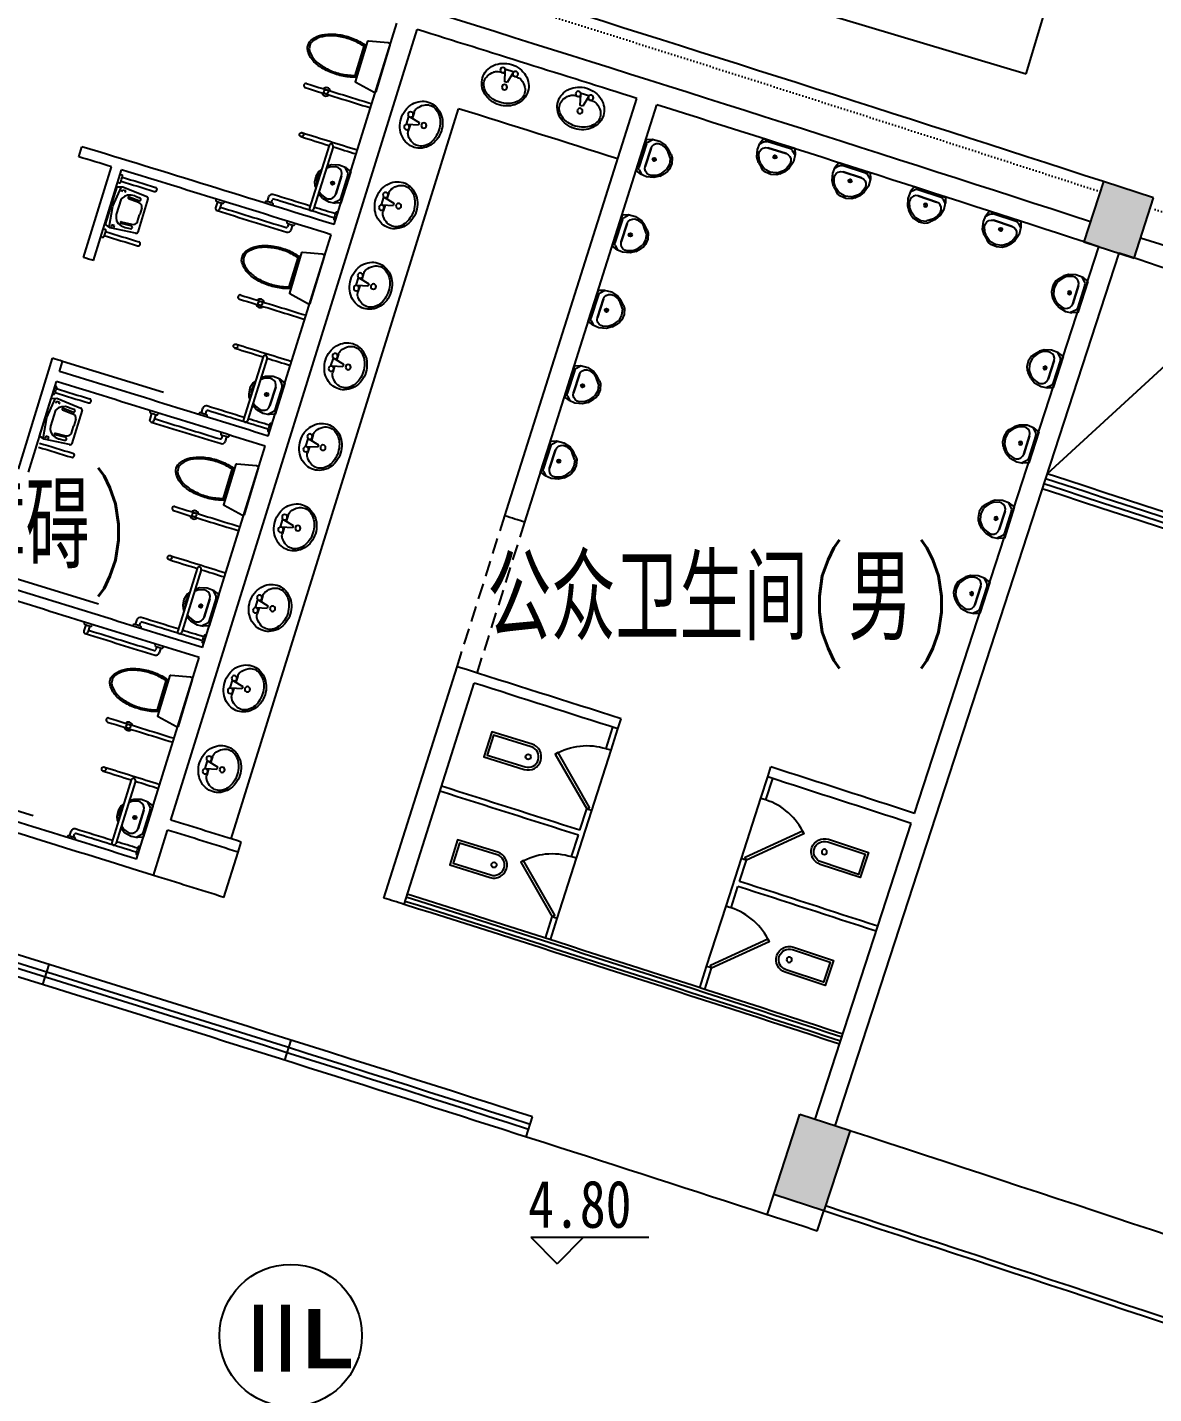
# Model space of a CAD drawing. Extents: x 23317406 to 24383751, y 42324270 to 43451021.
# Drawn here: x 24011418 to 24022097, y 43143351 to 43156304 of the extents above; entities that cross this region are included whole.
import ezdxf

# ---------------------------------------------------------------- set-up
doc = ezdxf.new("R2010")
doc.units = 0
doc.header["$MEASUREMENT"] = 0
doc.linetypes.add('DASHED', pattern=[0.75, 0.5, -0.25])
doc.linetypes.add('T-BW-SF$0$DOT2', pattern=[3.175, 0, -3.175])
doc.layers.get('0').update_dxf_attribs({"linetype": 'CONTINUOUS'})
for name, color, linetype in [('场地', 5, 'CONTINUOUS'), ('墙', 7, 'CONTINUOUS'), ('投影', 9, 'CONTINUOUS'), ('柱填充', 8, 'CONTINUOUS'), ('柱形', 7, 'CONTINUOUS'), ('楼梯', 5, 'CONTINUOUS'), ('汉字', 7, 'CONTINUOUS'), ('辅助件', 9, 'CONTINUOUS'), ('门窗', 7, 'CONTINUOUS')]:
    doc.layers.add(name, color=color, linetype=linetype)
doc.styles.add('ATT', font='txt')
doc.styles.add('KSHZ', font='ROMANS.shx', dxfattribs={"height": 800, "bigfont": 'dfhz.shx'})
doc.styles.add('Q1', font='SimSun.ttf', dxfattribs={"width": 0.8, "height": 450})
doc.styles.add('T-SG-01$0$Arial', font='ARIALBD.TTF')
doc.linetypes.add('ZIGZAG', pattern='A,0.00254,-5.08,[131,ltypeshp.shx,S=5.08,R=0,X=-5.08,Y=0],-10.16,[131,ltypeshp.shx,S=5.08,R=180,X=5.08,Y=0],-5.08', length=20.32254)

# ---------------------------------------------------------------- blocks, each defined once
blk = doc.blocks.new('A$C3C4F7BE9')
at = {"layer": '场地'}
for p, q in [((22544, 0), (30670, 40187)), ((0, 4559), (22543, 0))]:
    blk.add_line(p, q, dxfattribs=at)
blk = doc.blocks.new('WC-3')
for points in [[(382, 218, 0.033558), (397, 269, 0.056391), (412, 405, 0.056391), (397, 541, 0.070142), (358, 644, 0.106098), (290, 721, 0.162033), (225, 743, 0.162033), (161, 721, 0.106098), (93, 644, 0.070142), (54, 541, 0.056391), (38, 405, 0.056391), (54, 269, 0.033558), (69, 218)], [(55, 405, -0.056391), (70, 537, -0.070142), (108, 636, -0.106098), (170, 708, -0.162033), (225, 726, -0.162033), (280, 708, -0.106098), (343, 636, -0.070142), (381, 537, -0.056391), (396, 405, -0.056391), (381, 273, -0.027675), (369, 232), (81, 232, -0.027675), (70, 273, -0.056391)], [(-20, 24, 0.477064), (0, 0), (463, 0, 0.477064), (473, 12), (431, 207, 0.354037), (426, 211), (24, 211, 0.354037), (19, 207)]]:
    blk.add_lwpolyline(points, format="xyb", close=True)
blk = doc.blocks.new('M100')
at = {"layer": '门窗'}
blk.add_line((0, 1000), (0, 0), dxfattribs=at)
blk = doc.blocks.new('A$C43A36D09')
at = {"layer": '辅助件'}
for p, q in [((25, 242), (69, 298)), ((57, 257), (95, 299)), ((69, 298), (107, 323)), ((95, 299), (126, 315)), ((161, 344), (107, 323)), ((191, 332), (126, 315)), ((161, 344), (191, 352)), ((191, 352), (247, 344)), ((191, 332), (199, 333)), ((199, 333), (253, 321)), ((247, 344), (297, 318)), ((253, 321), (299, 291)), ((297, 318), (319, 297)), ((299, 291), (302, 287)), ((337, 230), (302, 287)), ((319, 297), (331, 275)), ((356, 222), (331, 275)), ((0, 117), (2, 174)), ((2, 174), (25, 242)), ((26, 134), (4, 182)), ((26, 132), (26, 134)), ((33, 123), (26, 132)), ((47, 211), (48, 235)), ((54, 189), (47, 211)), ((48, 235), (57, 256)), ((67, 171), (54, 189)), ((57, 256), (57, 257)), ((86, 159), (67, 171)), ((86, 159), (256, 90)), ((256, 90), (86, 159)), ((345, 140), (336, 118)), ((337, 230), (347, 193)), ((347, 193), (345, 140)), ((366, 166), (354, 96)), ((356, 222), (366, 166)), ((2, 117), (288, 1)), ((288, 1), (2, 117)), ((43, 117), (33, 123)), ((43, 117), (259, 29)), ((278, 86), (256, 90)), ((256, 90), (256, 90)), ((262, 28), (259, 29)), ((273, 27), (262, 28)), ((284, 30), (273, 27)), ((301, 89), (278, 86)), ((284, 30), (333, 52)), ((288, 0), (326, 42)), ((321, 101), (301, 89)), ((336, 118), (321, 101)), ((354, 96), (326, 42))]:
    blk.add_line(p, q, dxfattribs=at)
blk.add_circle((195, 181), 16.2, dxfattribs=at)
blk.add_point((195, 181), dxfattribs=at)
blk = doc.blocks.new('A$C77207E31')
at = {"layer": '辅助件'}
for points in [[(316, 394, 1), (69, 437), (0, 43), (246, 0)], [(291, 398, 1), (94, 433), (29, 64), (226, 29)]]:
    blk.add_lwpolyline(points, format="xyb", close=True, dxfattribs=at)
blk.add_circle((193, 416), 25, dxfattribs=at)
blk = doc.blocks.new('A$C7FE16A13')
at = {"layer": '门窗'}
blk.add_lwpolyline([(517, 587), (532, 561), (15, 257), (0, 283)], close=True, dxfattribs=at)
blk.add_arc((517, 587), 600, 210.4472, 257.9761, dxfattribs=at)
blk = doc.blocks.new('15PLAV04')
at = {"color": 0, "linetype": 'ByBlock'}
for p, q in [((2.5, -1.5), (2.5, 1.5)), ((7, 0.5), (3, 1.5)), ((4, 1.25), (4, 3.635323)), ((7, -0.5), (7, 0.5)), ((3, -1.5), (7, -0.5)), ((4, -3.628449), (4, -1.25))]:
    blk.add_line(p, q, dxfattribs=at)
blk.add_lwpolyline([(8, 9, 0.109452), (4.986152, 8.332258, 0.102376), (2.343146, 6.363961, 0.093737), (0.622313, 3.491319, 0.088426), (0, 0, 0.088426), (0.622313, -3.491319, 0.093737), (2.343146, -6.363961, 0.102376), (4.986152, -8.332258, 0.109452), (8, -9, 0.109452), (11.013848, -8.332258, 0.102376), (13.656854, -6.363961, 0.093737), (15.377687, -3.491319, 0.088426), (16, 0, 0.088426), (15.377687, 3.491319, 0.093737), (13.656854, 6.363961, 0.102376), (11.013848, 8.332258, 0.109452)], format="xyb", close=True, dxfattribs=at)
for centre in [(3, 2.5), (9, 0), (3, -2.5)]:
    blk.add_circle(centre, 1, dxfattribs=at)
for centre, radius, start, end in [((7, 3.635323), 3, 146.09549, 180), ((11.358035, 0.706347), 8.250845, 143.130102, 146.09549), ((9.915843, 1.787992), 6.448105, 118.911201, 143.130102), ((9, 3.446272), 4.553728, 90, 118.911201), ((9, 3.446272), 4.553728, 61.088799, 90), ((8.084157, 1.787992), 6.448105, 36.869898, 61.088799), ((6.641965, 0.706347), 8.250845, 17.257939, 36.869898), ((4.368267, 0), 10.631733, 0, 17.257939), ((4.368267, 0), 10.631733, 342.742061, 0), ((7, -3.628449), 3, 180, 212.259808), ((6.641965, -0.706347), 8.250845, 323.130102, 342.742061), ((9.915843, -1.787992), 6.448105, 212.259808, 241.088799), ((9, -3.446272), 4.553728, 241.088799, 270), ((9, -3.446272), 4.553728, 270, 298.911201), ((8.084157, -1.787992), 6.448105, 298.911201, 323.130102)]:
    blk.add_arc(centre, radius, start, end, dxfattribs=at)
at = {"color": 0, "linetype": 'ByBlock', "style": 'ATT'}
for tag, p, flags in [('ITEM', (0, -17.5), 3), ('ROOM_NUMBER', (0, -26.5), 1)]:
    blk.add_attdef(tag, p, '', height=6, dxfattribs=dict(at, flags=flags))

msp = doc.modelspace()

# ---------------------------------------------------------------- hatches: boundary and pattern name
at = {"layer": '柱填充'}
for points in [[(24021435.27167, 43154271.09378), (24021910.72215, 43154116.3461), (24022096.45652, 43154686.87457), (24021621.00604, 43154841.62226)], [(24018742.34771, 43145999.94367), (24019217.78083, 43145845.14268), (24018970.09925, 43145084.44968), (24018494.66613, 43145239.25068)]]:
    msp.add_hatch(color=256, dxfattribs=at).paths.add_polyline_path(points)

# ---------------------------------------------------------------- linework, layer by layer
at = {"color": 2}
msp.add_circle((24013915.22443, 43143901.86699), 675, dxfattribs=at)
at = {"layer": '墙'}
for p, q in [((24012777.64962, 43148789.64601), (24015113.08198, 43156284.19454)), ((24014327.12346, 43154434.25689), (24014922.13807, 43156343.696)), ((24015944.92962, 43151673.25746), (24017196.66176, 43155629.98181)), ((24016135.61514, 43151612.93306), (24017387.34727, 43155569.65737)), ((24011906.304, 43155077.45092), (24011935.60314, 43155173.06243)), ((24011950.44205, 43154122.51736), (24012214.71657, 43154982.84229)), ((24012046.03371, 43154093.15352), (24012310.30823, 43154953.47846)), ((24013702.35811, 43152429.34581), (24014297.37273, 43154338.78493)), ((24019075.4648, 43145891.48077), (24021768.11239, 43154162.81803)), ((24019828.97762, 43148852.2379), (24021577.93565, 43154224.72772)), ((24011333.80152, 43152115.09252), (24011656.80371, 43153166.60077)), ((24011723.03153, 43153041.64527), (24011752.39536, 43153137.23693)), ((24011429.39318, 43152085.72868), (24011693.66769, 43152946.05362)), ((24013077.59277, 43150424.43474), (24013672.60738, 43152333.87386)), ((24012452.82742, 43148419.52367), (24013047.84204, 43150328.96278)), ((24014798.81402, 43148050.21742), (24015492.54529, 43150243.10071)), ((24014989.49952, 43147989.89297), (24015653.06856, 43150087.4335)), ((24017016.70152, 43149653.80285), (24017047.12613, 43149749.06219)), ((24018437.36988, 43149197.85177), (24018468.06293, 43149293.02496)), ((24018885.97877, 43145953.17741), (24019798.70869, 43148756.92638)), ((24012614.0206, 43148264.55025), (24012747.89889, 43148694.17405)), ((24013415.96028, 43148485.38891), (24013445.85116, 43148580.81708))]:
    msp.add_line(p, q, dxfattribs=at)
at = {"layer": '墙', "ltscale": 5000}
for start, end in [(67.1172342395, 67.1172342395), (66.2587266313, 66.2587266313), (64.4772342395, 64.4772342395), (64.9387266313, 64.9387266313)]:
    msp.add_arc((23850578.58196, 42857442.58139), 533172.67138, start, end, dxfattribs=at)
at = {"layer": '墙'}
for centre, radius, start, end in [((23850634.74669, 42857737.27781), 530172.67138, 79.4743453394, 79.4743453394), ((23850639.30178, 42857736.37231), 530172.67138, 78.1227654233, 78.1227654233), ((23850644.55659, 42857735.23786), 530172.67138, 77.5606287088, 77.5606287088), ((23850649.0789, 42857734.18074), 530172.67138, 76.2090487927, 76.2090487927), ((23850578.58196, 42628618.81785), 553322.67138, 71.9938866954, 73.2620759435), ((23850578.58196, 42628618.81785), 552922.67138, 71.9938866954, 73.2620759435), ((23850578.58196, 42628618.81785), 552922.67138, 70.6738847678, 71.9420749464)]:
    msp.add_arc(centre, radius, start, end, dxfattribs=at)
at = {"layer": '墙', "ltscale": 300}
for radius, start, end in [(552722.67138, 72.4553041125, 72.6816866441), (552722.67138, 71.9783461393, 72.4345719143), (550622.67138, 72.9292981602, 72.9628664689), (550722.67138, 72.7024564877, 72.9628664689), (550622.67138, 72.7024583772, 72.9188925263), (552722.67138, 70.6583461429, 71.9576139411), (549722.67138, 72.9188840083, 72.9293066782), (548722.67138, 72.918874511, 72.9293161754), (548622.67138, 72.7024963108, 72.9188735594), (548522.67138, 72.7024982148, 72.9188726074), (548572.67138, 72.4344934938, 72.4554057934), (546422.67138, 72.7025383586, 72.9188525355), (546522.67138, 72.70253644, 72.9188534948), (547072.67138, 72.2845681649, 72.4554057934), (546972.67138, 72.2845676862, 72.4344575646), (547072.67138, 71.9784542186, 72.128274667), (546972.67138, 71.978380577, 72.1282751457), (544422.67138, 72.7025768787, 72.9188332755), (544322.67138, 72.6815266742, 72.9293583777), (544872.67138, 72.607921465, 72.6815372993), (544772.67138, 72.607921465, 72.6815353691), (544872.67138, 71.9784209491, 72.4344171925), (544772.67138, 72.4344152623, 72.4554500104), (544772.67138, 71.978416859, 72.4344152623)]:
    msp.add_arc((23850578.58196, 42628618.81785), radius, start, end, dxfattribs=at)
at = {"layer": '柱填充', "linetype": 'T-BW-SF$0$DOT2', "ltscale": 10}
for start, end in [(71.9938866954, 73.2620759435), (70.6738847678, 71.9420749464)]:
    msp.add_arc((23850578.58196, 42628618.81785), 553222.67138, start, end, dxfattribs=at)
at = {"layer": '柱形'}
for p, q in [((24021621.00604, 43154841.62226), (24021435.27167, 43154271.09378)), ((24022096.45652, 43154686.87457), (24021621.00604, 43154841.62226)), ((24021910.72215, 43154116.3461), (24022096.45652, 43154686.87457)), ((24021435.27167, 43154271.09378), (24021910.72215, 43154116.3461)), ((24018494.66613, 43145239.25068), (24018742.34771, 43145999.94367)), ((24018742.34771, 43145999.94367), (24019217.78083, 43145845.14268)), ((24019217.78083, 43145845.14268), (24018970.09925, 43145084.44968)), ((24018970.09925, 43145084.44968), (24018494.66613, 43145239.25068))]:
    msp.add_line(p, q, dxfattribs=at)
at = {"layer": '楼梯'}
for radius, start, end in [(550422.67138, 70.6583879595, 71.9575729113), (550472.67138, 70.6583841442, 71.9575766548)]:
    msp.add_arc((23850578.58196, 42628618.81785), radius, start, end, dxfattribs=at)
at = {"layer": '汉字', "color": 0}
for p, q in [((24016191.52493, 43144833.2735), (24017309.52493, 43144833.2735)), ((24016191.52493, 43144833.2735), (24016441.52493, 43144583.2735)), ((24016691.52493, 43144833.2735), (24016441.52493, 43144583.2735))]:
    msp.add_line(p, q, dxfattribs=at)
msp.add_lwpolyline([(24021087.10218, 43152070.8751), (24022325.61448, 43153209.7604), (24033640.55947, 43150146.00323)], dxfattribs=at)
at = {"layer": '辅助件'}
for p, q in [((24013350.3503, 43148610.7211), (24015507.28, 43155532.44342)), ((24014278.51768, 43155184.45293), (24014093.29865, 43154591.41898)), ((24014316.69878, 43155172.52804), (24014131.47976, 43154579.49409)), ((24014182.6725, 43154938.90495), (24014152.78144, 43154891.01631)), ((24014192.03826, 43154921.12778), (24014167.07709, 43154872.2831)), ((24014207.78682, 43154957.98702), (24014182.6725, 43154938.90495)), ((24014197.96589, 43154926.54235), (24014192.03826, 43154921.12778)), ((24014284.56957, 43154979.60615), (24014252.31469, 43154966.38318)), ((24014301.66367, 43154999.97703), (24014258.43494, 43154985.97898)), ((24014340.97908, 43154982.18648), (24014284.56957, 43154979.60615)), ((24014373.00715, 43154997.92532), (24014301.66367, 43154999.97703)), ((24014341.62889, 43154982.10249), (24014340.97908, 43154982.18648)), ((24014363.8709, 43154975.17149), (24014341.62889, 43154982.10249)), ((24014382.48035, 43154961.30592), (24014363.8709, 43154975.17149)), ((24014439.79832, 43154972.27971), (24014373.00715, 43154997.92532)), ((24014395.21269, 43154942.17815), (24014382.48035, 43154961.30592)), ((24014483.8591, 43154936.58863), (24014391.88982, 43154641.45347)), ((24014391.88982, 43154641.45347), (24014483.8591, 43154936.58863)), ((24014400.53219, 43154920.09529), (24014395.21269, 43154942.17815)), ((24014456.06067, 43154928.72242), (24014432.36939, 43154975.52718)), ((24014485.24627, 43154937.74424), (24014439.79832, 43154972.27971)), ((24014456.84021, 43154927.06978), (24014456.06067, 43154928.72242)), ((24014459.49996, 43154916.02835), (24014456.84021, 43154927.06978)), ((24012158.917, 43154433.78939), (24012269.03035, 43154792.01911)), ((24012227.74996, 43154609.74064), (24012310.97916, 43154793.06788)), ((24012269.03035, 43154792.01911), (24012322.02304, 43154792.41423)), ((24012281.58334, 43154832.80337), (24012291.00909, 43154829.87778)), ((24012305.29935, 43154909.20724), (24012314.73211, 43154906.27947)), ((24012322.02304, 43154792.41423), (24012549.56178, 43154699.15119)), ((24014152.78144, 43154891.01631), (24014141.73819, 43154835.7561)), ((24014141.73819, 43154835.7561), (24014144.10784, 43154805.58873)), ((24014144.10784, 43154805.58873), (24014152.9117, 43154782.28795)), ((24014167.07709, 43154872.2831), (24014160.97015, 43154817.75802)), ((24014160.97015, 43154817.75802), (24014162.31692, 43154812.40157)), ((24014397.79726, 43154897.72085), (24014343.42245, 43154723.22869)), ((24014343.42245, 43154723.22869), (24014397.79726, 43154897.72085)), ((24014458.13249, 43154904.84113), (24014388.69867, 43154682.02363)), ((24014397.79726, 43154897.72085), (24014400.53219, 43154920.09529)), ((24014458.13249, 43154904.84113), (24014459.49996, 43154916.02835)), ((24012314.92153, 43154745.61884), (24012320.96033, 43154765.26476)), ((24012320.96033, 43154765.26476), (24012347.51791, 43154757.10144)), ((24012347.51791, 43154757.10144), (24012341.47911, 43154737.45552)), ((24012377.14264, 43154682.07142), (24012470.50539, 43154646.02302)), ((24012474.34188, 43154661.14406), (24012384.8306, 43154695.23645)), ((24012436.53034, 43154706.28489), (24012482.64636, 43154688.21908)), ((24012562.01494, 43154678.74917), (24012464.93948, 43154362.93538)), ((24013208.31939, 43154675.65798), (24013205.40709, 43154666.31371)), ((24013693.62641, 43154651.81817), (24013708.39408, 43154699.71895)), ((24013731.8528, 43154640.03924), (24013740.72735, 43154668.82495)), ((24014178.22485, 43154729.16244), (24014215.01228, 43154686.30211)), ((24014184.52055, 43154749.32001), (24014205.90237, 43154717.86474)), ((24014205.90237, 43154717.86474), (24014248.67972, 43154685.99209)), ((24014215.01228, 43154686.30211), (24014276.98815, 43154650.77243)), ((24014248.67972, 43154685.99209), (24014270.85516, 43154678.85122)), ((24014270.85516, 43154678.85122), (24014294.05872, 43154679.47005)), ((24014294.05872, 43154679.47005), (24014315.49171, 43154687.77392)), ((24014315.49171, 43154687.77392), (24014332.56899, 43154702.76127)), ((24014372.27371, 43154662.94864), (24014324.33818, 43154639.28037)), ((24014332.56899, 43154702.76127), (24014343.23079, 43154722.62441)), ((24014343.23079, 43154722.62441), (24014343.42245, 43154723.22868)), ((24014372.27371, 43154662.94864), (24014381.45105, 43154669.69653)), ((24014381.45105, 43154669.69653), (24014387.64027, 43154679.13481)), ((24014387.64027, 43154679.13481), (24014388.69867, 43154682.02363)), ((24012193.38594, 43154411.37083), (24012227.74996, 43154609.74064)), ((24012502.85221, 43154594.53489), (24012483.3739, 43154531.16645)), ((24013221.52842, 43154650.82436), (24013203.39512, 43154592.54494)), ((24013259.7281, 43154638.95901), (24013241.58337, 43154580.64293)), ((24013284.69588, 43154651.85395), (24013281.80072, 43154642.56468)), ((24013668.65973, 43154638.72113), (24013671.56738, 43154648.15243)), ((24013745.10948, 43154615.15345), (24013748.01929, 43154624.59176)), ((24014276.98815, 43154650.77243), (24014335.70676, 43154638.24345)), ((24014392.72812, 43154640.84769), (24014335.70679, 43154638.24345)), ((24014363.30657, 43154549.72803), (24014353.95927, 43154552.63058)), ((24012202.53834, 43154403.69687), (24012158.917, 43154433.78939)), ((24012443.17674, 43154353.05071), (24012202.53834, 43154403.69687)), ((24012218.91976, 43154433.29808), (24012212.88096, 43154413.65215)), ((24012245.47734, 43154425.13476), (24012218.91976, 43154433.29808)), ((24012239.43854, 43154405.48883), (24012245.47734, 43154425.13476)), ((24012401.22185, 43154423.26403), (24012308.01562, 43154445.33569)), ((24012309.04972, 43154460.546), (24012406.54113, 43154437.92929)), ((24012344.58335, 43154407.15543), (24012392.88468, 43154396.19905)), ((24012462.22366, 43154462.35877), (24012481.70197, 43154525.72721)), ((24012481.70197, 43154525.72721), (24012483.3739, 43154531.16645)), ((24013862.70685, 43154410.1726), (24013862.70145, 43154410.1551)), ((24013880.30005, 43154467.25555), (24013877.43425, 43154457.95717)), ((24013893.59879, 43154442.50048), (24013884.76228, 43154413.82954)), ((24013931.81313, 43154430.68248), (24013917.09212, 43154382.91866)), ((24013956.75136, 43154443.69293), (24013953.8686, 43154434.33951)), ((24014339.58223, 43154473.32674), (24014330.28994, 43154476.21221)), ((24012162.57593, 43154377.62284), (24012144.94704, 43154320.2711)), ((24013653.50225, 43153179.60865), (24013468.28323, 43152586.5747)), ((24013691.68336, 43153167.68376), (24013506.46433, 43152574.64981)), ((24013676.64825, 43152995.13275), (24013633.41952, 43152981.1347)), ((24013747.99173, 43152993.08104), (24013676.64825, 43152995.13275)), ((24013814.7829, 43152967.43543), (24013747.99173, 43152993.08104)), ((24011680.53401, 43152904.29616), (24011689.96677, 43152901.3684)), ((24013527.76602, 43152886.17203), (24013516.72277, 43152830.91182)), ((24013557.65708, 43152934.06067), (24013527.76602, 43152886.17203)), ((24013542.06167, 43152867.43882), (24013535.95473, 43152812.91375)), ((24013567.02284, 43152916.2835), (24013542.06167, 43152867.43882)), ((24013582.7714, 43152953.14274), (24013557.65708, 43152934.06067)), ((24013572.95046, 43152921.69807), (24013567.02284, 43152916.2835)), ((24013659.55415, 43152974.76187), (24013627.29927, 43152961.5389)), ((24013715.96365, 43152977.34221), (24013659.55415, 43152974.76187)), ((24013716.61347, 43152977.25821), (24013715.96365, 43152977.34221)), ((24013738.85547, 43152970.32722), (24013716.61347, 43152977.25821)), ((24013772.78184, 43152892.87657), (24013718.40703, 43152718.38441)), ((24013718.40703, 43152718.38441), (24013772.78184, 43152892.87657)), ((24013757.46493, 43152956.46164), (24013738.85547, 43152970.32722)), ((24013770.19727, 43152937.33387), (24013757.46493, 43152956.46164)), ((24013833.11707, 43152899.99685), (24013763.68325, 43152677.17936)), ((24013858.84368, 43152931.74435), (24013766.8744, 43152636.6092)), ((24013766.8744, 43152636.6092), (24013858.84368, 43152931.74435)), ((24013775.51677, 43152915.25101), (24013770.19727, 43152937.33387)), ((24013772.78184, 43152892.87657), (24013775.51677, 43152915.25101)), ((24013831.04525, 43152923.87814), (24013807.35396, 43152970.68291)), ((24013860.23085, 43152932.89996), (24013814.7829, 43152967.43543)), ((24013831.82479, 43152922.2255), (24013831.04525, 43152923.87814)), ((24013834.48454, 43152911.18407), (24013831.82479, 43152922.2255)), ((24013833.11707, 43152899.99685), (24013834.48454, 43152911.18407)), ((24011534.15165, 43152428.87832), (24011644.265, 43152787.10804)), ((24011602.98462, 43152604.82956), (24011686.21382, 43152788.15681)), ((24011644.265, 43152787.10804), (24011697.2577, 43152787.50315)), ((24011656.818, 43152827.8923), (24011666.24374, 43152824.96671)), ((24011690.15618, 43152740.70776), (24011696.19499, 43152760.35369)), ((24011696.19499, 43152760.35369), (24011722.75256, 43152752.19037)), ((24011697.2577, 43152787.50315), (24011924.79644, 43152694.24012)), ((24011722.75256, 43152752.19037), (24011716.71376, 43152732.54444)), ((24013516.72277, 43152830.91182), (24013519.09241, 43152800.74445)), ((24013519.09241, 43152800.74445), (24013527.89628, 43152777.44367)), ((24013535.95473, 43152812.91375), (24013537.3015, 43152807.55729)), ((24013553.20943, 43152724.31817), (24013589.99686, 43152681.45784)), ((24013559.50513, 43152744.47573), (24013580.88695, 43152713.02046)), ((24011568.6206, 43152406.45976), (24011602.98462, 43152604.82956)), ((24011752.37729, 43152677.16035), (24011845.74004, 43152641.11194)), ((24011849.57653, 43152656.23298), (24011760.06525, 43152690.32538)), ((24011811.765, 43152701.37381), (24011857.88102, 43152683.308)), ((24011937.24959, 43152673.8381), (24011840.17414, 43152358.0243)), ((24011878.08687, 43152589.62382), (24011858.60855, 43152526.25538)), ((24012596.76308, 43152645.91329), (24012578.62978, 43152587.63387)), ((24012583.55404, 43152670.74691), (24012580.64174, 43152661.40264)), ((24012634.96275, 43152634.04794), (24012616.81802, 43152575.73185)), ((24012659.93053, 43152646.94288), (24012657.03537, 43152637.65361)), ((24013043.64431, 43152633.87686), (24013046.55195, 43152643.30816)), ((24013068.61099, 43152646.97389), (24013083.37866, 43152694.87468)), ((24013106.83738, 43152635.19496), (24013115.71193, 43152663.98067)), ((24013120.09406, 43152610.30917), (24013123.00387, 43152619.74749)), ((24013580.88695, 43152713.02046), (24013623.6643, 43152681.14781)), ((24013589.99686, 43152681.45784), (24013651.97273, 43152645.92815)), ((24013623.6643, 43152681.14781), (24013645.83974, 43152674.00694)), ((24013645.83974, 43152674.00694), (24013669.0433, 43152674.62577)), ((24013651.97273, 43152645.92815), (24013710.69134, 43152633.39917)), ((24013669.0433, 43152674.62577), (24013690.47628, 43152682.92964)), ((24013690.47628, 43152682.92964), (24013707.55356, 43152697.91699)), ((24013747.25829, 43152658.10437), (24013699.32276, 43152634.43609)), ((24013707.55356, 43152697.91699), (24013718.21536, 43152717.78013)), ((24013767.71269, 43152636.00342), (24013710.69136, 43152633.39917)), ((24013718.21536, 43152717.78013), (24013718.40703, 43152718.38441)), ((24013747.25829, 43152658.10437), (24013756.43563, 43152664.85226)), ((24013756.43563, 43152664.85226), (24013762.62485, 43152674.29053)), ((24013762.62485, 43152674.29053), (24013763.68325, 43152677.17936)), ((24011837.45831, 43152457.4477), (24011856.93663, 43152520.81614)), ((24011856.93663, 43152520.81614), (24011858.60855, 43152526.25538)), ((24013255.5347, 43152462.34447), (24013252.66891, 43152453.0461)), ((24013714.56681, 43152468.48247), (24013705.27452, 43152471.36793)), ((24013738.29115, 43152544.88375), (24013728.94385, 43152547.7863)), ((24011577.773, 43152398.7858), (24011534.15165, 43152428.87832)), ((24011818.4114, 43152348.13963), (24011577.773, 43152398.7858)), ((24011594.15442, 43152428.38701), (24011588.11562, 43152408.74108)), ((24011620.712, 43152420.22369), (24011594.15442, 43152428.38701)), ((24011614.6732, 43152400.57776), (24011620.712, 43152420.22369)), ((24011776.45651, 43152418.35295), (24011683.25027, 43152440.42462)), ((24011684.28438, 43152455.63493), (24011781.77579, 43152433.01821)), ((24011719.81801, 43152402.24436), (24011768.11933, 43152391.28798)), ((24013237.9415, 43152405.26153), (24013237.93611, 43152405.24403)), ((24013268.83344, 43152437.58941), (24013259.99694, 43152408.91847)), ((24013307.04779, 43152425.7714), (24013292.32678, 43152378.00759)), ((24013331.98602, 43152438.78186), (24013329.10325, 43152429.42844)), ((24013028.73691, 43151174.69758), (24012843.51788, 43150581.66363)), ((24013066.91801, 43151162.77268), (24012881.69899, 43150569.73874)), ((24012932.89173, 43150929.1496), (24012903.00067, 43150881.26096)), ((24012942.25749, 43150911.37243), (24012917.29632, 43150862.52775)), ((24012958.00606, 43150948.23167), (24012932.89173, 43150929.1496)), ((24012948.18512, 43150916.787), (24012942.25749, 43150911.37243)), ((24013034.7888, 43150969.8508), (24013002.53393, 43150956.62783)), ((24013051.8829, 43150990.22168), (24013008.65418, 43150976.22363)), ((24013091.19831, 43150972.43113), (24013034.7888, 43150969.8508)), ((24013123.22638, 43150988.16997), (24013051.8829, 43150990.22168)), ((24013091.84812, 43150972.34714), (24013091.19831, 43150972.43113)), ((24013114.09013, 43150965.41614), (24013091.84812, 43150972.34714)), ((24013132.69959, 43150951.55057), (24013114.09013, 43150965.41614)), ((24013190.01756, 43150962.52435), (24013123.22638, 43150988.16997)), ((24013145.43192, 43150932.4228), (24013132.69959, 43150951.55057)), ((24013234.07833, 43150926.83328), (24013142.10906, 43150631.69812)), ((24013142.10906, 43150631.69812), (24013234.07833, 43150926.83328)), ((24013150.75143, 43150910.33994), (24013145.43192, 43150932.4228)), ((24013148.01649, 43150887.9655), (24013150.75143, 43150910.33994)), ((24013206.27991, 43150918.96707), (24013182.58862, 43150965.77183)), ((24013235.4655, 43150927.98889), (24013190.01756, 43150962.52435)), ((24013207.05944, 43150917.31443), (24013206.27991, 43150918.96707)), ((24013209.71919, 43150906.273), (24013207.05944, 43150917.31443)), ((24013208.35173, 43150895.08578), (24013209.71919, 43150906.273)), ((24012903.00067, 43150881.26096), (24012891.95743, 43150826.00075)), ((24012891.95743, 43150826.00075), (24012894.32707, 43150795.83338)), ((24012894.32707, 43150795.83338), (24012903.13094, 43150772.5326)), ((24012917.29632, 43150862.52775), (24012911.18939, 43150808.00267)), ((24012911.18939, 43150808.00267), (24012912.53616, 43150802.64622)), ((24013148.01649, 43150887.9655), (24013093.64168, 43150713.47334)), ((24013093.64168, 43150713.47334), (24013148.01649, 43150887.9655)), ((24013208.35173, 43150895.08578), (24013138.9179, 43150672.26828)), ((24011958.7887, 43150665.83583), (24011955.8764, 43150656.49156)), ((24012443.84564, 43150642.06282), (24012458.61331, 43150689.9636)), ((24012482.07203, 43150630.28389), (24012490.94658, 43150659.0696)), ((24012928.44408, 43150719.40709), (24012965.23152, 43150676.54676)), ((24012934.73978, 43150739.56466), (24012956.12161, 43150708.10938)), ((24012956.12161, 43150708.10938), (24012998.89896, 43150676.23673)), ((24012965.23152, 43150676.54676), (24013027.20739, 43150641.01708)), ((24012998.89896, 43150676.23673), (24013021.0744, 43150669.09587)), ((24013021.0744, 43150669.09587), (24013044.27795, 43150669.7147)), ((24013044.27795, 43150669.7147), (24013065.71094, 43150678.01857)), ((24013065.71094, 43150678.01857), (24013082.78822, 43150693.00592)), ((24013122.49295, 43150653.19329), (24013074.55741, 43150629.52502)), ((24013082.78822, 43150693.00592), (24013093.45002, 43150712.86905)), ((24013093.45002, 43150712.86905), (24013093.64168, 43150713.47333)), ((24013122.49295, 43150653.19329), (24013131.67028, 43150659.94118)), ((24013131.67028, 43150659.94118), (24013137.8595, 43150669.37946)), ((24013137.8595, 43150669.37946), (24013138.9179, 43150672.26828)), ((24011971.99773, 43150641.00222), (24011953.86443, 43150582.72279)), ((24012010.19741, 43150629.13687), (24011992.05268, 43150570.82078)), ((24012035.16519, 43150642.03181), (24012032.27003, 43150632.74253)), ((24012418.87897, 43150628.96578), (24012421.78661, 43150638.39708)), ((24012495.32872, 43150605.3981), (24012498.23852, 43150614.83641)), ((24012495.32872, 43150605.3981), (24012498.23852, 43150614.83641)), ((24013027.20739, 43150641.01708), (24013085.926, 43150628.4881)), ((24013142.94735, 43150631.09234), (24013085.92602, 43150628.48809)), ((24013113.5258, 43150539.97268), (24013104.1785, 43150542.87523)), ((24012613.17616, 43150400.35045), (24012613.17076, 43150400.33295)), ((24012630.76936, 43150457.4334), (24012627.90356, 43150448.13503)), ((24012644.0681, 43150432.67834), (24012635.23159, 43150404.00739)), ((24012682.28244, 43150420.86033), (24012667.56143, 43150373.09652)), ((24012707.22067, 43150433.87079), (24012704.33791, 43150424.51736)), ((24013089.80147, 43150463.57139), (24013080.50918, 43150466.45686)), ((24016904.26743, 43149466.11275), (24016969.07202, 43149669.0157)), ((24016951.8971, 43149450.90044), (24017016.70152, 43149653.80285)), ((24016769.41052, 43148879.32485), (24016951.95825, 43149450.88091)), ((24012403.97156, 43149169.78651), (24012218.75254, 43148576.75256)), ((24012442.15267, 43149157.86161), (24012256.93364, 43148564.82766)), ((24018371.99369, 43148995.13286), (24018437.36988, 43149197.85177)), ((24018419.58029, 43148979.78634), (24018484.95665, 43149182.50579)), ((24012410.02346, 43148964.93973), (24012377.76858, 43148951.71675)), ((24012427.11756, 43148985.31061), (24012383.88883, 43148971.31255)), ((24012466.43296, 43148967.52006), (24012410.02346, 43148964.93973)), ((24012498.46104, 43148983.2589), (24012427.11756, 43148985.31061)), ((24012467.08278, 43148967.43607), (24012466.43296, 43148967.52006)), ((24012489.32478, 43148960.50507), (24012467.08278, 43148967.43607)), ((24012565.25221, 43148957.61328), (24012498.46104, 43148983.2589)), ((24018187.8354, 43148424.0937), (24018371.99369, 43148995.13286)), ((24012278.23533, 43148876.34988), (24012267.19208, 43148821.08967)), ((24012308.12639, 43148924.23853), (24012278.23533, 43148876.34988)), ((24012292.53098, 43148857.61667), (24012286.42404, 43148803.0916)), ((24012317.49215, 43148906.46136), (24012292.53098, 43148857.61667)), ((24012333.24071, 43148943.32059), (24012308.12639, 43148924.23853)), ((24012323.41977, 43148911.87593), (24012317.49215, 43148906.46136)), ((24012523.25115, 43148883.05442), (24012468.87634, 43148708.56227)), ((24012468.87634, 43148708.56227), (24012523.25115, 43148883.05442)), ((24012507.93424, 43148946.63949), (24012489.32478, 43148960.50507)), ((24012520.66658, 43148927.51173), (24012507.93424, 43148946.63949)), ((24012583.58638, 43148890.1747), (24012514.15256, 43148667.35721)), ((24012609.31299, 43148921.92221), (24012517.34371, 43148626.78705)), ((24012517.34371, 43148626.78705), (24012609.31299, 43148921.92221)), ((24012525.98608, 43148905.42886), (24012520.66658, 43148927.51173)), ((24012523.25115, 43148883.05442), (24012525.98608, 43148905.42886)), ((24012581.51456, 43148914.05599), (24012557.82327, 43148960.86076)), ((24012610.70016, 43148923.07781), (24012565.25221, 43148957.61328)), ((24012582.2941, 43148912.40335), (24012581.51456, 43148914.05599)), ((24012584.95385, 43148901.36192), (24012582.2941, 43148912.40335)), ((24012583.58638, 43148890.1747), (24012584.95385, 43148901.36192)), ((24016624.98466, 43148427.33876), (24016769.34944, 43148879.34436)), ((24016657.21959, 43148692.60685), (24016721.71976, 43148894.55667)), ((24012267.19208, 43148821.08967), (24012269.56172, 43148790.92231)), ((24012269.56172, 43148790.92231), (24012278.36559, 43148767.62153)), ((24012286.42404, 43148803.0916), (24012287.77081, 43148797.73514)), ((24012303.67874, 43148714.49602), (24012340.46617, 43148671.63569)), ((24012309.97444, 43148734.65359), (24012331.35626, 43148703.19831)), ((24012458.02287, 43148688.09485), (24012468.68467, 43148707.95798)), ((24012468.68467, 43148707.95798), (24012468.87634, 43148708.56226)), ((24011794.11362, 43148624.05471), (24011797.02126, 43148633.48601)), ((24011819.0803, 43148637.15175), (24011833.84797, 43148685.05253)), ((24011857.30669, 43148625.37282), (24011866.18124, 43148654.15853)), ((24011870.56337, 43148600.48703), (24011873.47318, 43148609.92534)), ((24012331.35626, 43148703.19831), (24012374.13361, 43148671.32566)), ((24012340.46617, 43148671.63569), (24012402.44204, 43148636.10601)), ((24012374.13361, 43148671.32566), (24012396.30905, 43148664.1848)), ((24012396.30905, 43148664.1848), (24012419.51261, 43148664.80362)), ((24012402.44204, 43148636.10601), (24012461.16065, 43148623.57702)), ((24012419.51261, 43148664.80362), (24012440.9456, 43148673.1075)), ((24012440.9456, 43148673.1075), (24012458.02287, 43148688.09485)), ((24012497.7276, 43148648.28222), (24012449.79207, 43148624.61395)), ((24012518.18201, 43148626.18127), (24012461.16067, 43148623.57702)), ((24012497.7276, 43148648.28222), (24012506.90494, 43148655.03011)), ((24012506.90494, 43148655.03011), (24012513.09416, 43148664.46839)), ((24012513.09416, 43148664.46839), (24012514.15256, 43148667.35721)), ((24016577.35499, 43148442.55107), (24016642.00728, 43148644.97718)), ((24012465.03612, 43148458.66032), (24012455.74383, 43148461.54579)), ((24012488.76046, 43148535.0616), (24012479.41316, 43148537.96415)), ((24013281.45129, 43148055.96216), (24013415.96028, 43148485.38891)), ((24016442.49796, 43147855.76321), (24016625.04569, 43148427.31927)), ((24018042.19689, 43147972.49689), (24018187.8354, 43148424.0937)), ((24018170.35274, 43148206.98), (24018235.422, 43148408.74718)), ((24018089.78349, 43147957.15037), (24018155.00622, 43148159.39341)), ((24017858.03861, 43147401.45773), (24018042.19689, 43147972.49689)), ((24016330.15503, 43147668.56888), (24016394.80732, 43147870.99499)), ((24016377.7847, 43147653.35657), (24016442.437, 43147855.78268)), ((24017792.81588, 43147199.21469), (24017858.03861, 43147401.45773)), ((24017840.40248, 43147183.86817), (24017905.62521, 43147386.11121))]:
    msp.add_line(p, q, dxfattribs=at)
at = {"layer": '辅助件', "linetype": 'DASHED', "ltscale": 300}
for p, q in [((24015492.49634, 43150243.11619), (24015944.92963, 43151673.2575)), ((24015683.18184, 43150182.79175), (24016135.61514, 43151612.93306))]:
    msp.add_line(p, q, dxfattribs=at)
at = {"layer": '辅助件'}
for points in [[(24012308.50152, 43154679.57988), (24012261.71367, 43154529.23241), (24012259.35818, 43154499.21887)], [(24012436.53034, 43154706.28489), (24012402.43712, 43154714.46732), (24012368.53581, 43154712.85162), (24012338.91541, 43154701.63265), (24012308.50152, 43154679.57988), (24012308.50152, 43154679.57988)], [(24012384.8306, 43154695.23645), (24012381.58157, 43154695.98379), (24012378.36443, 43154695.79785), (24012375.56721, 43154694.70105), (24012373.52731, 43154692.82569), (24012372.49076, 43154690.39796), (24012372.58259, 43154687.71068), (24012373.79171, 43154685.08797), (24012375.97231, 43154682.84618), (24012377.14263, 43154682.07142)], [(24012474.34188, 43154661.14406), (24012480.4746, 43154660.33466), (24012486.29496, 43154661.27826), (24012491.10093, 43154663.86107), (24012494.31285, 43154667.77154), (24012495.54331, 43154672.53802), (24012494.6439, 43154677.58561), (24012491.7231, 43154682.30548), (24012487.1332, 43154686.12835), (24012482.64636, 43154688.21908)], [(24012562.01494, 43154678.74917), (24012562.45223, 43154684.32106), (24012560.50615, 43154689.93728), (24012556.41145, 43154694.92044), (24012550.66199, 43154698.6695), (24012549.56178, 43154699.15119)], [(24012502.85221, 43154594.53489), (24012503.94543, 43154608.46461), (24012499.08025, 43154622.50517), (24012488.84349, 43154634.96308), (24012474.46984, 43154644.33572), (24012470.50539, 43154646.02302)], [(24012259.35818, 43154499.21887), (24012264.3133, 43154470.81146), (24012280.65598, 43154444.21809), (24012306.41506, 43154422.64631), (24012338.4836, 43154408.69799), (24012344.58335, 43154407.15543)], [(24012309.04972, 43154460.546), (24012305.84412, 43154460.31484), (24012303.07618, 43154459.17674), (24012301.07977, 43154457.26898), (24012300.09567, 43154454.82167), (24012300.24259, 43154452.12998), (24012301.5028, 43154449.51858), (24012303.7243, 43154447.30243), (24012306.63915, 43154445.74884), (24012308.01562, 43154445.33569)], [(24012392.88468, 43154396.19905), (24012399.01724, 43154395.38491), (24012404.83944, 43154396.32379), (24012409.64905, 43154398.90246), (24012412.86595, 43154402.80989), (24012414.10213, 43154407.57479), (24012413.2085, 43154412.62243), (24012410.29284, 43154417.34401), (24012405.70682, 43154421.17002), (24012401.22185, 43154423.26403)], [(24012406.54113, 43154437.92929), (24012423.79855, 43154436.39774), (24012439.86406, 43154439.78846), (24012452.79993, 43154447.69246), (24012461.04591, 43154459.15641), (24012462.22366, 43154462.35877)], [(24012443.17674, 43154353.05071), (24012450.07281, 43154352.5846), (24012456.43141, 43154354.08334), (24012461.48559, 43154357.36616), (24012464.62574, 43154362.03709), (24012464.93948, 43154362.93538)], [(24011683.73617, 43152674.6688), (24011636.94833, 43152524.32133), (24011634.59284, 43152494.3078)], [(24011811.765, 43152701.37381), (24011777.67178, 43152709.55625), (24011743.77046, 43152707.94054), (24011714.15006, 43152696.72157), (24011683.73617, 43152674.6688), (24011683.73617, 43152674.6688)], [(24011760.06525, 43152690.32538), (24011756.81622, 43152691.07272), (24011753.59908, 43152690.88678), (24011750.80187, 43152689.78998), (24011748.76196, 43152687.91462), (24011747.72541, 43152685.48688), (24011747.81724, 43152682.7996), (24011749.02637, 43152680.1769), (24011751.20696, 43152677.93511), (24011752.37729, 43152677.16035)], [(24011878.08687, 43152589.62382), (24011879.18009, 43152603.55354), (24011874.31491, 43152617.5941), (24011864.07814, 43152630.05201), (24011849.70449, 43152639.42465), (24011845.74004, 43152641.11194)], [(24011849.57653, 43152656.23298), (24011855.70926, 43152655.42358), (24011861.52962, 43152656.36719), (24011866.33559, 43152658.94999), (24011869.54751, 43152662.86047), (24011870.77797, 43152667.62695), (24011869.87856, 43152672.67453), (24011866.95776, 43152677.39441), (24011862.36786, 43152681.21728), (24011857.88102, 43152683.308)], [(24011937.24959, 43152673.8381), (24011937.68688, 43152679.40998), (24011935.74081, 43152685.02621), (24011931.6461, 43152690.00937), (24011925.89665, 43152693.75843), (24011924.79644, 43152694.24012)], [(24011634.59284, 43152494.3078), (24011639.54796, 43152465.90039), (24011655.89064, 43152439.30702), (24011681.64971, 43152417.73524), (24011713.71826, 43152403.78692), (24011719.81801, 43152402.24436)], [(24011684.28438, 43152455.63493), (24011681.07877, 43152455.40376), (24011678.31084, 43152454.26567), (24011676.31442, 43152452.35791), (24011675.33033, 43152449.9106), (24011675.47724, 43152447.21891), (24011676.73745, 43152444.60751), (24011678.95895, 43152442.39136), (24011681.8738, 43152440.83777), (24011683.25027, 43152440.42462)], [(24011768.11933, 43152391.28798), (24011774.25189, 43152390.47383), (24011780.0741, 43152391.41272), (24011784.8837, 43152393.99139), (24011788.1006, 43152397.89882), (24011789.33679, 43152402.66371), (24011788.44316, 43152407.71136), (24011785.5275, 43152412.43294), (24011780.94148, 43152416.25895), (24011776.45651, 43152418.35295)], [(24011781.77579, 43152433.01821), (24011799.0332, 43152431.48667), (24011815.09872, 43152434.87739), (24011828.03459, 43152442.78139), (24011836.28056, 43152454.24534), (24011837.45831, 43152457.4477)], [(24011818.4114, 43152348.13963), (24011825.30747, 43152347.67353), (24011831.66606, 43152349.17227), (24011836.72024, 43152352.45508), (24011839.8604, 43152357.12602), (24011840.17414, 43152358.0243)]]:
    msp.add_lwpolyline(points, dxfattribs=at)
for centre, radius in [((24014250.68985, 43155692.83874), 20.02529), ((24014017.42146, 43155287.03879), 20), ((24014312.05607, 43154828.22826), 16.17404), ((24013625.9245, 43153687.92766), 20.02529), ((24013392.40604, 43153282.19451), 20), ((24013687.04064, 43152823.38399), 16.17404), ((24013001.88467, 43151682.79065), 20.02529), ((24012767.64069, 43151277.28344), 20), ((24013062.2753, 43150818.47291), 16.17404), ((24012376.39381, 43149678.10552), 20.02529), ((24012142.87535, 43149272.37236), 20), ((24012437.50995, 43148813.56184), 16.17404)]:
    msp.add_circle(centre, radius, dxfattribs=at)
for centre, radius, start, end in [((24014059.62977, 43155751.9661), 20, 72.793708518, 252.793708518), ((24174521.19365, 43673918.09607), 542462.67138, 252.7937085185, 252.8623651011), ((24174521.19365, 43673918.09607), 542422.67138, 252.7937085185, 252.8623651011), ((24014250.68985, 43155692.83874), 40.02529, 12.795761336, 132.833905902), ((24014250.68985, 43155692.83874), 40.02529, 192.792099277, 312.837567961), ((24176146.05507, 43673384.56194), 542892.67138, 252.6234950065, 252.653026399), ((24176146.05507, 43673384.56194), 542852.67138, 252.6234950065, 252.6814981706), ((24014297.60812, 43155178.49013), 20, 342.655137158, 162.655137158), ((24176146.05507, 43673384.56194), 542892.67138, 252.657247917, 252.6814989483), ((24012293.97341, 43154839.42832), 10, 252.756542186, 342.744948925), ((23495038.13131, 43315501.63456), 541642.67138, 342.7449489247, 342.7512959325), ((24171575.41782, 43673400.88966), 542462.67138, 252.9261913952, 252.9610465311), ((24012311.76779, 43154896.72893), 10, 342.751295932, 72.756542186), ((24171575.41782, 43673400.88966), 542422.67138, 252.9261923299, 252.9610500361), ((24012627.89177, 43154768.32637), 20, 252.961046531, 72.961046531), ((24013214.95415, 43154663.33821), 10, 162.689471112, 252.741305016), ((24013737.06257, 43154690.88054), 30, 72.858155463, 162.865626502), ((24013750.28351, 43154665.87881), 10, 72.85560292, 162.865626502), ((23827347.96626, 42550394.35383), 632418.47824, 72.82465262044, 72.85815546333), ((23825751.12876, 42545245.74187), 637769.03404, 72.80170844456, 72.85560291975), ((24013222.48925, 43154586.59393), 20, 162.689471132, 342.689471112), ((24173910.05661, 43671908.96144), 541642.67138, 252.7413050159, 252.7476520266), ((24038131.56054, 43234205.5725), 83444.47826, 252.6275559817, 253.1039424098), ((24035739.90394, 43226464.60625), 75302.46315, 252.6208416699, 253.1182406795), ((24013272.25366, 43154645.54018), 10, 252.747652026, 342.689471112), ((24013681.12354, 43154645.2063), 10, 72.877219763, 162.865626502), ((23854213.46135, 42637019.84426), 541642.67138, 72.8708727551, 72.8772197629), ((24013738.46312, 43154627.5379), 10, 342.865626502, 72.870872755), ((24014112.38909, 43154585.45618), 20, 162.65408306, 342.656191256), ((23827347.96626, 42550394.35383), 632418.47824, 72.80196559415, 72.82102868933), ((24531763.96972, 42994387.6466), 541642.67138, 162.8010749401, 162.8074219508), ((24014350.99373, 43154543.08042), 10, 72.749241036, 162.80107494), ((24013875.20587, 43154416.77487), 10, 252.818014944, 342.870482352), ((24013886.99066, 43154455.01184), 10, 162.870482352, 252.812301438), ((24173941.03984, 43671899.35866), 541642.67138, 252.8123014376, 252.8186484483), ((24013944.31218, 43154437.28484), 10, 252.818648448, 342.870482352), ((24014333.25549, 43154485.76237), 10, 162.807421951, 252.749241036), ((24171416.75781, 43672884.72397), 542482.67138, 252.9240953438, 252.9251349649), ((24012135.38841, 43154323.20924), 10, 252.925134965, 342.913516802), ((24171416.75781, 43672884.72397), 542402.67138, 252.9240953438, 252.9251362501), ((24171416.75781, 43672884.72397), 542462.67138, 252.9261913952, 252.9610465311), ((24012153.0173, 43154380.56099), 10, 342.913516802, 72.92513625), ((24171416.75781, 43672884.72397), 542422.67138, 252.9261923299, 252.9610500361), ((24013888.42288, 43154391.75464), 30, 252.819547868, 342.870482352), ((24012469.23176, 43154252.16069), 20, 252.961046531, 72.961046531), ((24013434.86442, 43153747.05503), 20, 72.793708518, 252.793708518), ((24173896.42831, 43671913.185), 542422.67138, 252.7937085185, 252.8623651011), ((24173896.42831, 43671913.185), 542462.67138, 252.7937085185, 252.8623651011), ((24013625.9245, 43153687.92766), 40.02529, 192.792099277, 312.837567961), ((24013625.9245, 43153687.92766), 40.02529, 12.795761336, 132.833905902), ((24175521.03964, 43671379.71766), 542892.67138, 252.6234950065, 252.653026399), ((24175521.03964, 43671379.71766), 542852.67138, 252.6234950065, 252.6814981706), ((24013672.5927, 43153173.64585), 20, 342.655137158, 162.655137158), ((24175521.03964, 43671379.71766), 542892.67138, 252.657247917, 252.6814989483), ((23494413.36596, 43313496.72348), 541642.67138, 342.7449489247, 342.7512959325), ((24011687.00244, 43152891.81786), 10, 342.751295932, 72.756542186), ((24170950.65248, 43671395.97858), 542422.67138, 252.9261923299, 252.9610500361), ((24011669.20807, 43152834.51724), 10, 252.756542186, 342.744948925), ((24170950.65248, 43671395.97858), 542462.67138, 252.9261913952, 252.9610465311), ((24012003.12643, 43152763.4153), 20, 252.961046531, 72.961046531), ((24012590.1888, 43152658.42713), 10, 162.689471112, 252.741305016), ((24173285.29126, 43669904.05036), 541642.67138, 252.7413050159, 252.7476520266), ((24035115.13859, 43224459.69517), 75302.46315, 252.6208416699, 253.1182406795), ((24012647.48831, 43152640.62911), 10, 252.747652026, 342.689471112), ((24013056.10812, 43152640.36202), 10, 72.877219763, 162.865626502), ((23853588.44593, 42635014.99998), 541642.67138, 72.8708727551, 72.8772197629), ((24013112.04715, 43152686.03627), 30, 72.858155463, 162.865626502), ((24013125.26809, 43152661.03454), 10, 72.85560292, 162.865626502), ((24013113.4477, 43152622.69362), 10, 342.865626502, 72.870872755), ((23826722.95084, 42548389.50956), 632418.47824, 72.82465262044, 72.85815546333), ((23825126.11334, 42543240.89759), 637769.03404, 72.80170844456, 72.85560291975), ((23826722.95084, 42548389.50956), 632418.47824, 72.80196559415, 72.82102868933), ((24012597.7239, 43152581.68286), 20, 162.689471132, 342.689471112), ((24037506.7952, 43232200.66142), 83444.47826, 252.6275559817, 253.1039424098), ((24013487.37367, 43152580.6119), 20, 162.65408306, 342.656191256), ((24013708.24006, 43152480.91809), 10, 162.807421951, 252.749241036), ((24531138.9543, 42992382.80233), 541642.67138, 162.8010749401, 162.8074219508), ((24013725.97831, 43152538.23614), 10, 72.749241036, 162.80107494), ((24170791.99246, 43670879.8129), 542422.67138, 252.9261923299, 252.9610500361), ((24013250.44052, 43152411.86379), 10, 252.818014944, 342.870482352), ((24013262.22532, 43152450.10077), 10, 162.870482352, 252.812301438), ((24013263.65754, 43152386.84357), 30, 252.819547868, 342.870482352), ((24173316.2745, 43669894.44758), 541642.67138, 252.8123014376, 252.8186484483), ((24013319.54684, 43152432.37376), 10, 252.818648448, 342.870482352), ((24170791.99246, 43670879.8129), 542462.67138, 252.9261913952, 252.9610465311), ((24011844.46642, 43152247.24962), 20, 252.961046531, 72.961046531), ((24012810.82459, 43151741.91802), 20, 72.793708518, 252.793708518), ((24173272.38847, 43669908.04799), 542462.67138, 252.7937085185, 252.8623651011), ((24173272.38847, 43669908.04799), 542422.67138, 252.7937085185, 252.8623651011), ((24013001.88467, 43151682.79065), 40.02529, 12.795761336, 132.833905902), ((24013001.88467, 43151682.79065), 40.02529, 192.792099277, 312.837567961), ((24174896.2743, 43669374.80659), 542852.67138, 252.6234950065, 252.6814981706), ((24174896.2743, 43669374.80659), 542892.67138, 252.6234950065, 252.653026399), ((24013047.82735, 43151168.73478), 20, 342.655137158, 162.655137158), ((24174896.2743, 43669374.80659), 542892.67138, 252.657247917, 252.6814989483), ((24011965.42346, 43150653.51606), 10, 162.689471112, 252.741305016), ((24012487.2818, 43150681.12519), 30, 72.858155463, 162.865626502), ((24012500.50274, 43150656.12346), 10, 72.85560292, 162.865626502), ((23826098.1855, 42546384.59848), 632418.47824, 72.82465262044, 72.85815546333), ((23824501.34799, 42541235.98652), 637769.03404, 72.80170844456, 72.85560291975), ((24011972.95856, 43150576.77179), 20, 162.689471132, 342.689471112), ((24172660.52592, 43667899.13929), 541642.67138, 252.7413050159, 252.7476520266), ((24036882.02985, 43230195.75035), 83444.47826, 252.6275559817, 253.1039424098), ((24034490.37325, 43222454.7841), 75302.46315, 252.6208416699, 253.1182406795), ((24012022.72297, 43150635.71804), 10, 252.747652026, 342.689471112), ((24012431.34277, 43150635.45095), 10, 72.877219763, 162.865626502), ((23852963.68058, 42633010.08891), 541642.67138, 72.8708727551, 72.8772197629), ((24012488.68236, 43150617.78255), 10, 342.865626502, 72.870872755), ((24012862.60833, 43150575.70083), 20, 162.65408306, 342.656191256), ((23826098.1855, 42546384.59848), 632418.47824, 72.80196559415, 72.82102868933), ((24530514.18895, 42990377.89125), 541642.67138, 162.8010749401, 162.8074219508), ((24013101.21296, 43150533.32507), 10, 72.749241036, 162.80107494), ((24012625.67518, 43150406.95272), 10, 252.818014944, 342.870482352), ((24012637.45998, 43150445.1897), 10, 162.870482352, 252.812301438), ((24172691.50915, 43667889.53651), 541642.67138, 252.8123014376, 252.8186484483), ((24012694.78149, 43150427.46269), 10, 252.818648448, 342.870482352), ((24013083.47472, 43150476.00702), 10, 162.807421951, 252.749241036), ((24012638.89219, 43150381.9325), 30, 252.819547868, 342.870482352), ((24012185.33373, 43149737.23289), 20, 72.793708518, 252.793708518), ((24172646.89762, 43667903.36286), 542422.67138, 252.7937085185, 252.8623651011), ((24172646.89762, 43667903.36286), 542462.67138, 252.7937085185, 252.8623651011), ((24012376.39381, 43149678.10552), 40.02529, 192.792099277, 312.837567961), ((24012376.39381, 43149678.10552), 40.02529, 12.795761336, 132.833905902), ((24174271.50895, 43667369.89552), 542892.67138, 252.6234950065, 252.653026399), ((24174271.50895, 43667369.89552), 542852.67138, 252.6234950065, 252.6814981706), ((24012423.06201, 43149163.82371), 20, 342.655137158, 162.655137158), ((24174271.50895, 43667369.89552), 542892.67138, 252.657247917, 252.6814989483), ((24011862.51646, 43148676.21412), 30, 72.858155463, 162.865626502), ((23825473.42015, 42544379.68741), 632418.47824, 72.82465262044, 72.85815546333), ((24011806.57743, 43148630.53987), 10, 72.877219763, 162.865626502), ((23852338.91524, 42631005.17784), 541642.67138, 72.8708727551, 72.8772197629), ((24011875.7374, 43148651.21239), 10, 72.85560292, 162.865626502), ((24011863.91701, 43148612.87148), 10, 342.865626502, 72.870872755), ((23823876.58265, 42539231.07544), 637769.03404, 72.80170844456, 72.85560291975), ((24012237.84298, 43148570.78976), 20, 162.65408306, 342.656191256), ((23825473.42015, 42544379.68741), 632418.47824, 72.80196559415, 72.82102868933), ((24012458.70937, 43148471.09595), 10, 162.807421951, 252.749241036), ((24529889.42361, 42988372.98018), 541642.67138, 162.8010749401, 162.8074219508), ((24012476.44762, 43148528.41399), 10, 72.749241036, 162.80107494), ((23850578.58196, 42628618.81785), 544022.67138, 70.6743156878, 71.9416782304), ((23850460.03546, 42628274.57792), 543636.74579, 70.674544967, 71.9410333764)]:
    msp.add_arc(centre, radius, start, end, dxfattribs=at)
at = {"layer": '辅助件', "ltscale": 300}
for radius, start, end in [(552122.67138, 72.4553041125, 72.6194111755), (546759.67138, 72.2845599383, 72.2897995145), (545947.67138, 72.2898101387, 72.434437898), (545897.67138, 72.289810379, 72.4344369367), (546759.67138, 72.1230365897, 72.1282761659), (546159.67138, 72.2845570603, 72.2898023926), (545685.17138, 72.2845547797, 72.2898046731), (546159.67138, 72.1230337116, 72.1282790439), (544322.67138, 72.607921465, 72.6815266742), (545947.67138, 71.9784049339, 72.1230326932), (545897.67138, 71.9784058951, 72.1230324529), (545685.17138, 72.1230314311, 72.1282813245), (545085.17138, 72.2845518903, 72.2898075625), (545085.17138, 72.1230285417, 72.1282842139)]:
    msp.add_arc((23850578.58196, 42628618.81785), radius, start, end, dxfattribs=at)
at = {"layer": '辅助件', "linetype": 'ZIGZAG', "ltscale": 10}
msp.add_arc((23850460.03546, 42628274.57792), 543586.74579, 70.674544967, 71.9410333764, dxfattribs=at)
at = {"layer": '辅助件'}
for p in [(24014312.05607, 43154828.22826), (24013687.04064, 43152823.38399), (24013062.2753, 43150818.47291), (24012437.50995, 43148813.56184)]:
    msp.add_point(p, dxfattribs=at)
at = {"layer": '门窗'}
for p, q in [((24011564.69751, 43147229.5507), (24011623.99011, 43147420.55957)), ((24013917.29469, 43146703.11179), (24013857.15776, 43146512.36706)), ((24016146.42318, 43145785.04991), (24016207.40326, 43145975.52676)), ((24018432.36329, 43145047.64133), (24018494.19878, 43145237.88803)), ((24018432.63939, 43145047.55159), (24018494.47498, 43145237.79825)), ((24018907.53604, 43144892.95515), (24018969.54658, 43145083.14486)), ((24018907.81207, 43144892.86516), (24018969.8227, 43145083.05484))]:
    msp.add_line(p, q, dxfattribs=at)
for centre, radius, start, end in [((23850578.58196, 42628618.81785), 550522.67138, 70.6583879595, 71.9575729113), ((23850578.58196, 42628618.81785), 550372.67138, 70.6583879595, 71.9575729113), ((23850578.58196, 42628618.81785), 543147.67138, 72.2478268908, 72.9293697633), ((23850578.58196, 42628618.81785), 543222.67138, 72.2478268908, 72.9293690351), ((23850578.58196, 42628618.81784), 543022.67139, 71.9943920347, 72.9293709774), ((23850578.58196, 42628618.81785), 543097.67138, 72.2478268908, 72.9293702489), ((23850578.58196, 42628618.81784), 543022.67139, 71.9416349309, 71.994361402)]:
    msp.add_arc(centre, radius, start, end, dxfattribs=at)
at = {"layer": '门窗', "ltscale": 300}
for radius, start, end in [(544842.67138, 71.9784209491, 72.4344171925), (544802.67138, 71.978416859, 72.4344152623)]:
    msp.add_arc((23850578.58196, 42628618.81785), radius, start, end, dxfattribs=at)

# ---------------------------------------------------------------- block references
at = {"layer": '场地', "rotation": 354.7199999999434}
msp.add_blockref('A$C3C4F7BE9', (23998439.07979, 43157936.64399), dxfattribs=at)
at = {"layer": '投影', "rotation": 262.787278725773}
for p in [(24015778.22096, 43149632.26708), (24015453.97688, 43148607.33254)]:
    msp.add_blockref('A$C77207E31', p, dxfattribs=at)
at = {"layer": '投影', "xscale": -1, "rotation": 61.62555737842925}
for p in [(24019432.06944, 43148459.59614), (24019099.30361, 43147437.39658)]:
    msp.add_blockref('A$C77207E31', p, dxfattribs=at)
at = {"layer": '柱填充', "xscale": -1, "rotation": 150.2632905717911}
for p in [(24016563.71824, 43149660.66337), (24016236.80568, 43148637.10173)]:
    msp.add_blockref('A$C7FE16A13', p, dxfattribs=at)
at = {"layer": '柱填充', "rotation": 174.1495455324111}
for p in [(24018809.80354, 43148939.80179), (24018480.00674, 43147917.16582)]:
    msp.add_blockref('A$C7FE16A13', p, dxfattribs=at)
at = {"layer": '辅助件', "xscale": -1}
for name, p, rotation in [('WC-3', (24014855.49966, 43156135.55749), 73.21498206389946), ('A$C43A36D09', (24019902.04021, 43154882.8047), 139.6529112188873), ('WC-3', (24014230.73431, 43154130.64641), 73.21498206389946), ('A$C43A36D09', (24021562.03386, 43153822.58963), 50.22503216296498), ('A$C43A36D09', (24021330.00075, 43153109.38514), 50.22503216296498), ('A$C43A36D09', (24021097.96764, 43152396.18066), 50.22503216296498), ('WC-3', (24013606.69448, 43152125.50941), 73.21498206389946), ('A$C43A36D09', (24020865.93454, 43151682.97617), 50.22503216296498), ('A$C43A36D09', (24020633.90143, 43150969.77169), 50.22503216296498), ('WC-3', (24012981.20363, 43150120.82427), 73.21498206389946)]:
    msp.add_blockref(name, p, dxfattribs=dict(at, rotation=rotation))
at = {"layer": '辅助件', "xscale": -25, "yscale": 25, "zscale": 25}
for p, rotation in [((24016007.24811, 43155952.13358), 73.00885707851161), ((24016723.35677, 43155726.95027), 72.93103388992404), ((24014961.78964, 43155440.95458), 162.6553817765018), ((24014722.94466, 43154677.44093), 162.6553817765018), ((24014484.09968, 43153913.92727), 162.6553817765018), ((24014245.2547, 43153150.41362), 162.6553817765018), ((24014006.40972, 43152386.89997), 162.6553817765018), ((24013767.56474, 43151623.38632), 162.6553817765018), ((24013528.71976, 43150859.87267), 162.6553817765018), ((24013289.87478, 43150096.35902), 162.6553817765018), ((24013051.02979, 43149332.84536), 162.6553817765018)]:
    msp.add_blockref('15PLAV04', p, dxfattribs=dict(at, rotation=rotation))
at = {"layer": '辅助件'}
for p, rotation in [((24017166.85156, 43155233.18448), 274.1878214283296), ((24018685.24193, 43155272.75379), 184.8087477635372), ((24019400.58889, 43155042.31697), 184.0033815684815), ((24016940.50554, 43154518.15478), 274.1878214283296), ((24020828.54091, 43154582.24047), 183.8478958395863), ((24016714.15953, 43153803.12507), 274.1878214283296), ((24016487.81351, 43153088.09536), 274.1878214283296), ((24016261.4675, 43152373.06566), 274.1878214283296)]:
    msp.add_blockref('A$C43A36D09', p, dxfattribs=dict(at, rotation=rotation))
at = {"layer": '门窗', "xscale": -1, "rotation": 252.9240953430343}
for p in [(24011752.39536, 43153137.23693), (24011135.75483, 43151129.81209), (24010519.1143, 43149122.38725)]:
    msp.add_blockref('M100', p, dxfattribs=at)

# ---------------------------------------------------------------- texts
at = {"color": 3, "style": 'T-SG-01$0$Arial'}
for s, height, p in [('Ⅱ', 637.5, (24013302.67934, 43143559.29787)), ('L', 562.5, (24014029.36703, 43143590.79774))]:
    msp.add_text(s, height=height, dxfattribs=at).set_placement(p)
at = {"layer": '汉字', "style": 'KSHZ', "width": 0.8}
for s, p in [('(无障碍)', (24009800.70115, 43151176.08072)), ('公众卫生间(男)', (24015777.76315, 43150493.39017))]:
    msp.add_text(s, height=800, dxfattribs=at).set_placement(p)
at = {"layer": '汉字', "color": 0, "style": 'Q1', "width": 0.8}
msp.add_text('4.80', height=450, dxfattribs=at).set_placement((24016166.44455, 43144923.95152))

doc.saveas('drawing.dxf')
